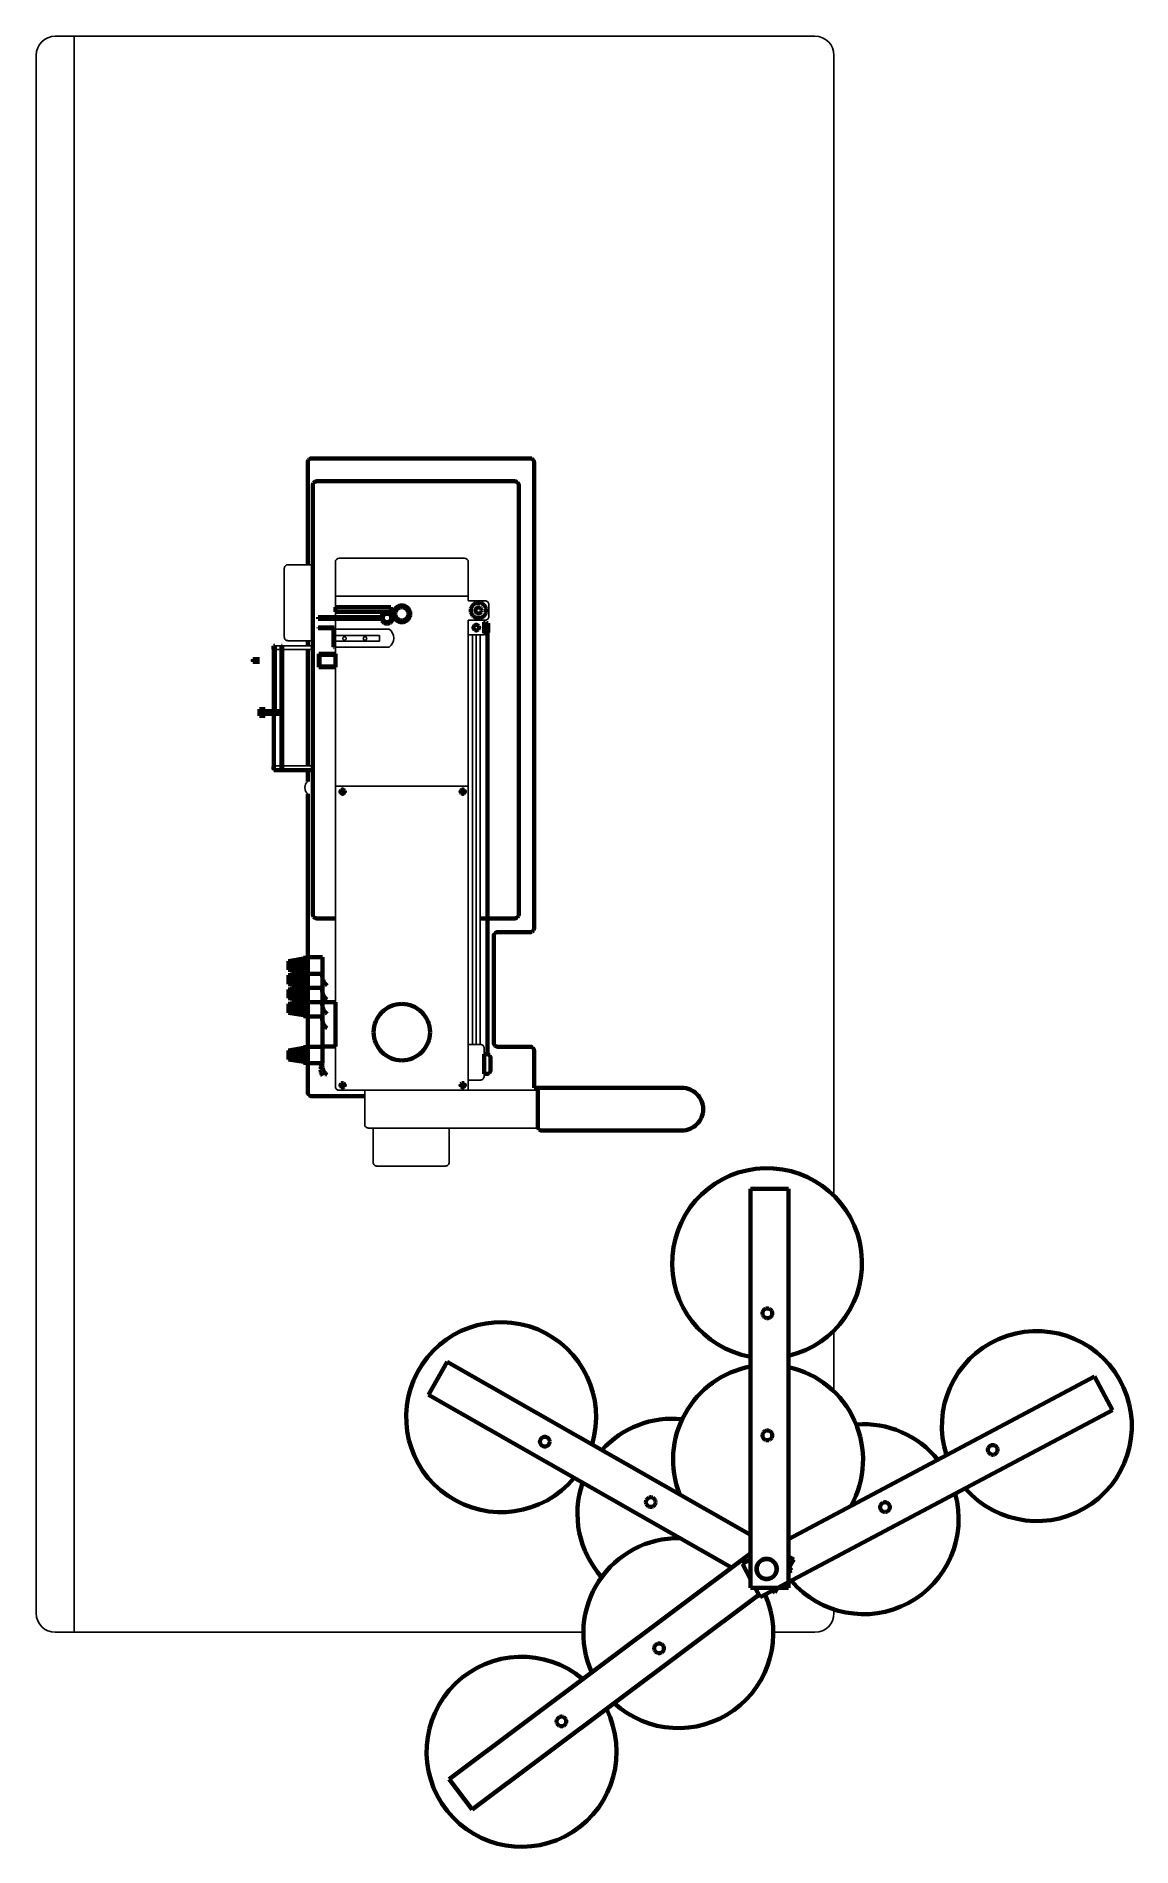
# Model space of a CAD drawing. Header units: inches. Extents: x 525.6 to 554.4, y 812.1 to 859.8.
import ezdxf

# ---------------------------------------------------------------- set-up
doc = ezdxf.new("R2010")
doc.units = ezdxf.units.IN
doc.header["$LTSCALE"] = 20
doc.header["$MEASUREMENT"] = 0
doc.linetypes.add('ACAD_ISO02W100', pattern=[15, 12, -3])
doc.layers.add('machines', color=21, linetype='Continuous')

msp = doc.modelspace()

# ---------------------------------------------------------------- linework, layer by layer
at = {"layer": 'machines'}
for p, q in [((546.066, 859.781), (526.066, 859.781)), ((526.566, 859.781), (526.566, 817.781)), ((525.566, 859.281), (525.566, 818.281)), ((546.566, 829.267), (546.566, 859.281)), ((533.441, 845.943), (533.441, 844.497)), ((536.841, 846.043), (533.541, 846.043)), ((533.441, 845.345), (533.441, 844.872)), ((536.941, 845.043), (533.441, 845.043)), ((533.441, 844.924), (533.441, 844.497)), ((533.441, 844.451), (533.441, 832.143)), ((533.441, 844.451), (533.441, 844.352)), ((536.941, 832.043), (536.941, 844.414)), ((534.86, 844.179), (533.441, 844.179)), ((533.441, 844.179), (534.712, 844.179)), ((533.441, 844.015), (534.601, 844.015)), ((534.601, 843.858), (533.441, 843.858)), ((534.601, 844.015), (534.601, 843.858)), ((537.05, 844.025), (537.05, 833.248)), ((537.15, 844.025), (537.15, 833.248)), ((537.25, 844.025), (537.25, 833.248)), ((531.847, 842.023), (531.847, 843.741)), ((531.847, 843.741), (532.847, 843.741)), ((531.847, 843.641), (532.847, 843.641)), ((532.847, 843.741), (532.847, 840.241)), ((533.441, 843.706), (534.86, 843.706)), ((531.847, 840.471), (531.847, 841.95)), ((532.847, 840.585), (531.847, 840.585)), ((536.941, 840.043), (533.441, 840.043)), ((533.541, 832.043), (536.941, 832.043)), ((546.566, 824.117), (546.566, 825.718)), ((546.566, 818.281), (546.566, 818.382)), ((526.066, 817.781), (539.97, 817.781)), ((544.97, 817.781), (546.066, 817.781))]:
    msp.add_line(p, q, dxfattribs=at)
at = {"layer": 'machines', "linetype": 'ACAD_ISO02W100', "lineweight": 100}
for p, q in [((537.445, 844.088), (537.442, 832.994)), ((533.023, 843.209), (533.023, 843.496)), ((533.033, 843.506), (533.441, 843.506)), ((533.441, 843.199), (533.033, 843.199)), ((532.21, 835.443), (532.603, 835.513)), ((532.21, 835.423), (532.603, 835.492)), ((532.21, 835.402), (532.603, 835.472)), ((532.21, 835.382), (532.603, 835.452)), ((532.21, 835.211), (532.21, 835.443)), ((532.21, 835.362), (532.603, 835.431)), ((532.21, 835.342), (532.603, 835.411)), ((532.21, 835.327), (532.603, 835.377)), ((532.21, 835.327), (532.603, 835.329)), ((532.603, 835.327), (532.21, 835.327)), ((532.21, 835.327), (532.603, 835.28)), ((532.603, 835.246), (532.21, 835.312)), ((532.603, 835.226), (532.21, 835.292)), ((532.603, 835.205), (532.21, 835.272)), ((532.603, 835.185), (532.21, 835.252)), ((532.603, 835.165), (532.213, 835.231)), ((532.603, 835.513), (532.603, 835.145)), ((533.101, 835.544), (533.101, 832.756)), ((532.603, 835.145), (532.21, 835.211)), ((532.21, 835.071), (532.603, 835.14)), ((532.21, 835.05), (532.603, 835.12)), ((532.21, 835.03), (532.603, 835.1)), ((532.21, 835.01), (532.603, 835.079)), ((532.21, 834.839), (532.21, 835.071)), ((532.21, 834.989), (532.603, 835.059)), ((532.21, 834.969), (532.603, 835.039)), ((532.21, 834.954), (532.603, 835.004)), ((532.21, 834.954), (532.603, 834.956)), ((532.603, 834.954), (532.21, 834.954)), ((532.21, 834.954), (532.603, 834.907)), ((532.603, 834.874), (532.21, 834.94)), ((532.603, 834.853), (532.21, 834.92)), ((532.603, 834.833), (532.21, 834.899)), ((532.603, 834.813), (532.21, 834.879)), ((532.603, 834.772), (532.21, 834.839)), ((532.21, 834.697), (532.603, 834.767)), ((532.21, 834.677), (532.603, 834.746)), ((532.603, 834.792), (532.213, 834.858)), ((532.603, 835.14), (532.603, 834.772)), ((532.603, 834.767), (532.603, 834.398)), ((532.21, 834.656), (532.603, 834.726)), ((532.21, 834.636), (532.603, 834.706)), ((532.21, 834.465), (532.21, 834.697)), ((532.21, 834.616), (532.603, 834.685)), ((532.21, 834.595), (532.603, 834.665)), ((532.21, 834.581), (532.603, 834.63)), ((532.21, 834.581), (532.603, 834.582)), ((532.603, 834.581), (532.21, 834.581)), ((532.21, 834.581), (532.603, 834.534)), ((532.603, 834.5), (532.21, 834.566)), ((532.603, 834.48), (532.21, 834.546)), ((532.603, 834.459), (532.21, 834.526)), ((532.603, 834.439), (532.21, 834.505)), ((532.603, 834.398), (532.21, 834.465)), ((532.21, 834.317), (532.603, 834.387)), ((532.21, 834.297), (532.603, 834.366)), ((532.21, 834.276), (532.603, 834.346)), ((532.21, 834.256), (532.603, 834.326)), ((532.21, 834.085), (532.21, 834.317)), ((532.21, 834.236), (532.603, 834.305)), ((532.21, 834.215), (532.603, 834.285)), ((532.603, 834.419), (532.213, 834.485)), ((532.603, 834.387), (532.603, 834.018)), ((532.21, 834.201), (532.603, 834.251)), ((532.21, 834.201), (532.603, 834.203)), ((532.603, 834.201), (532.21, 834.201)), ((532.21, 834.201), (532.603, 834.154)), ((532.603, 834.12), (532.21, 834.186)), ((532.603, 834.1), (532.21, 834.166)), ((532.603, 834.079), (532.21, 834.146)), ((532.603, 834.059), (532.21, 834.126)), ((532.603, 834.018), (532.21, 834.085)), ((532.603, 834.039), (532.213, 834.105)), ((532.21, 833.089), (532.603, 833.159)), ((532.21, 833.069), (532.603, 833.138)), ((532.21, 833.049), (532.603, 833.118)), ((532.21, 833.028), (532.603, 833.098)), ((532.21, 832.857), (532.21, 833.089)), ((532.21, 833.008), (532.603, 833.078)), ((532.21, 832.988), (532.603, 833.057)), ((532.21, 832.973), (532.603, 833.023)), ((532.21, 832.973), (532.603, 832.975)), ((532.603, 832.973), (532.21, 832.973)), ((532.21, 832.973), (532.603, 832.926)), ((532.603, 832.892), (532.21, 832.959)), ((532.603, 832.872), (532.21, 832.938)), ((532.603, 832.851), (532.21, 832.918)), ((532.603, 832.831), (532.21, 832.898)), ((532.603, 832.791), (532.21, 832.857)), ((532.603, 832.811), (532.213, 832.877)), ((532.603, 833.159), (532.603, 832.791))]:
    msp.add_line(p, q, dxfattribs=at)
for points in [[(532.713, 845.874), (532.713, 848.572, -0.414214), (532.813, 848.672), (538.571, 848.672, -0.414214), (538.671, 848.572), (538.671, 836.303, -0.414214), (538.571, 836.203), (537.709, 836.203, 0.414214), (537.609, 836.103), (537.609, 833.291, 0.414214), (537.709, 833.191), (538.571, 833.191, -0.414214), (538.671, 833.091), (538.671, 832.117, 0.414214), (538.681, 832.107), (538.768, 832.107)], [(537.25, 836.568), (538.168, 836.568, 0.414214), (538.268, 836.668), (538.268, 847.968, 0.414214), (538.168, 848.068), (532.947, 848.068, 0.414214), (532.847, 847.968), (532.847, 836.668, 0.414214), (532.947, 836.568), (533.441, 836.568)], [(531.441, 843.315), (531.283, 843.315, -0.414214), (531.273, 843.325), (531.273, 843.378, -0.414214), (531.283, 843.388), (531.441, 843.388)], [(531.847, 842.023), (531.847, 843.741), (531.835, 843.741, 0.414214), (531.825, 843.731), (531.825, 842.023)], [(531.825, 841.95), (531.825, 840.481, 0.414214), (531.835, 840.471), (532.847, 840.471)], [(534.213, 831.89), (532.813, 831.89, -0.414214), (532.713, 831.99), (532.713, 839.846)], [(542.561, 832.107), (538.768, 832.107), (538.768, 831.085, 0.414214), (538.868, 830.985), (542.561, 830.985)]]:
    msp.add_lwpolyline(points, format="xyb", dxfattribs=at)
at = {"layer": 'machines'}
for points in [[(532.847, 845.874), (532.847, 843.874), (532.197, 843.874, -0.414214), (532.097, 843.974), (532.097, 845.774, -0.414214), (532.197, 845.874)], [(536.941, 844.414), (536.941, 844.025), (537.349, 844.025, 0.414214), (537.359, 844.035), (537.359, 844.404, 0.414214), (537.349, 844.414)], [(536.941, 833.248), (536.941, 832.314), (537.259, 832.314, 0.414214), (537.359, 832.414), (537.359, 833.148, 0.414214), (537.259, 833.248)], [(534.213, 832.043), (534.213, 831.15, 0.414214), (534.313, 831.05), (538.768, 831.05), (538.768, 832.043)], [(534.437, 831.05), (534.437, 830.15, 0.414214), (534.537, 830.05), (536.337, 830.05, 0.414214), (536.437, 830.15), (536.437, 831.05)]]:
    msp.add_lwpolyline(points, format="xyb", close=True, dxfattribs=at)
msp.add_lwpolyline([(536.941, 844.414), (537.38, 844.414, 0.414214), (537.48, 844.514), (537.48, 844.825, 0.414214), (537.38, 844.925), (536.951, 844.925, -0.414214), (536.941, 844.935), (536.941, 845.943)], format="xyb", dxfattribs=at)
at = {"layer": 'machines', "linetype": 'ACAD_ISO02W100', "lineweight": 100}
for points in [[(533.441, 844.76), (533.441, 844.632), (534.891, 844.632, 0.414214), (534.901, 844.642), (534.901, 844.75, 0.414214), (534.891, 844.76)], [(537.359, 844.364), (537.359, 844.073), (537.374, 844.073, 0.414214), (537.384, 844.083), (537.384, 844.354, 0.414214), (537.374, 844.364)], [(537.424, 844.323), (537.424, 844.098, 0.414214), (537.434, 844.088), (537.456, 844.088, 0.414214), (537.466, 844.098), (537.466, 844.323, 0.414214), (537.456, 844.333), (537.434, 844.333, 0.414214)], [(533.384, 844.201), (533.003, 844.201, -0.414214), (532.993, 844.211), (532.993, 844.212, -0.414214), (533.003, 844.222), (533.402, 844.222, -0.414214), (533.412, 844.212), (533.412, 843.706), (533.404, 843.706, -0.414214), (533.394, 843.716), (533.394, 844.191, 0.414214)], [(533.441, 843.526), (533.441, 843.179), (533.013, 843.179, -0.414214), (533.003, 843.189), (533.003, 843.516, -0.414214), (533.013, 843.526)], [(531.592, 842.066), (531.592, 841.911, -0.414214), (531.582, 841.901), (531.451, 841.901, -0.414214), (531.441, 841.911), (531.441, 842.066, -0.414214), (531.451, 842.076), (531.582, 842.076, -0.414214)], [(537.359, 832.994), (537.359, 832.473), (537.426, 832.473, 0.414214), (537.526, 832.573), (537.526, 832.894, 0.414214), (537.426, 832.994)]]:
    msp.add_lwpolyline(points, format="xyb", close=True, dxfattribs=at)
for points in [[(534.649, 844.497), (534.649, 844.451), (532.985, 844.451), (532.985, 844.497)], [(537.384, 844.303), (537.384, 844.121), (537.424, 844.121), (537.424, 844.303)], [(531.825, 843.728), (531.825, 843.655), (531.816, 843.655), (531.816, 843.728)], [(531.825, 840.565), (531.825, 840.493), (531.816, 840.493), (531.816, 840.565)], [(532.712, 835.531), (532.712, 835.123), (532.603, 835.123), (532.603, 835.531)], [(533.101, 835.544), (533.101, 835.11), (532.712, 835.11), (532.712, 835.544)], [(533.101, 834.364), (533.101, 833.193), (533.441, 833.193), (533.441, 834.364)], [(532.712, 833.177), (532.712, 832.769), (532.603, 832.769), (532.603, 833.177)], [(533.101, 833.19), (533.101, 832.756), (532.712, 832.756), (532.712, 833.19)], [(544.369, 818.948), (544.369, 829.448), (545.369, 829.448), (545.369, 818.948)], [(544.369, 818.948), (544.369, 829.448), (545.369, 829.448), (545.369, 818.948)], [(544.369, 818.948), (544.369, 829.448), (545.369, 829.448), (545.369, 818.948)]]:
    msp.add_lwpolyline(points, close=True, dxfattribs=at)
for points in [[(532.713, 843.741), (532.713, 843.874)], [(532.044, 840.471), (532.044, 843.741), (532.022, 843.741), (532.022, 840.471)], [(532.713, 840.585), (532.713, 843.641)], [(531.592, 842.023), (532.022, 842.023), (532.022, 841.95), (531.592, 841.95)], [(532.713, 840.169), (532.713, 840.471)], [(532.712, 835.158), (532.712, 834.75), (532.603, 834.75), (532.603, 835.158)], [(532.712, 834.785), (532.712, 834.377), (532.603, 834.377), (532.603, 834.785)], [(533.101, 835.172), (533.101, 834.738), (532.712, 834.738), (532.712, 835.172)], [(533.101, 834.798), (533.101, 834.364), (532.712, 834.364), (532.712, 834.798)], [(532.712, 834.405), (532.712, 833.997), (532.603, 833.997), (532.603, 834.405)], [(533.101, 834.418), (533.101, 833.984), (532.712, 833.984), (532.712, 834.418)], [(543.872, 819.482), (535.89, 824.031), (536.386, 824.9), (544.369, 820.349)], [(545.369, 820.229), (553.428, 824.51), (553.898, 823.627), (544.625, 818.701), (544.493, 818.948)], [(544.588, 818.769), (537.04, 813.115), (536.44, 813.915), (544.369, 819.854)], [(544.588, 818.769), (537.04, 813.115), (536.44, 813.915), (544.369, 819.854)], [(544.588, 818.769), (537.04, 813.115), (536.44, 813.915), (544.369, 819.854)], [(544.369, 819.182), (544.156, 819.584), (544.369, 819.697)], [(545.369, 819.779), (545.508, 819.7), (545.369, 819.457)], [(545.369, 819.509), (545.444, 819.41), (545.369, 819.354)], [(545.369, 819.509), (545.444, 819.41), (545.369, 819.354)], [(545.369, 819.509), (545.444, 819.41), (545.369, 819.354)], [(544.369, 819.198), (544.357, 819.205)], [(544.819, 818.942), (544.808, 818.948)], [(544.827, 818.948), (544.819, 818.942)], [(544.827, 818.948), (544.819, 818.942)], [(544.827, 818.948), (544.819, 818.942)], [(545.079, 818.948), (545.012, 818.831), (544.944, 818.87)]]:
    msp.add_lwpolyline(points, dxfattribs=at)
at = {"layer": 'machines'}
msp.add_lwpolyline([(535.191, 832.043), (535.191, 832.043), (535.191, 832.043), (535.191, 832.043)], close=True, dxfattribs=at)
at = {"layer": 'machines', "linetype": 'ACAD_ISO02W100', "lineweight": 100}
for centre, radius in [((535.191, 844.581), 0.222), ((535.191, 844.581), 0.174), ((537.211, 844.67), 0.204), ((537.211, 844.67), 0.0818), ((534.802, 844.474), 0.153), ((534.802, 844.474), 0.111), ((537.15, 844.219), 0.0734), ((531.516, 841.988), 0.0401), ((533.632, 839.902), 0.0564), ((536.795, 839.902), 0.0564), ((535.191, 833.574), 0.743), ((533.632, 832.177), 0.0564), ((536.795, 832.177), 0.0564), ((544.814, 826.175), 0.128), ((544.814, 826.175), 0.128), ((544.814, 826.175), 0.128), ((538.955, 822.797), 0.128), ((544.814, 822.963), 0.128), ((544.814, 822.963), 0.128), ((544.814, 822.963), 0.128), ((550.746, 822.581), 0.128), ((541.745, 821.206), 0.128), ((547.91, 821.074), 0.128), ((544.791, 819.444), 0.264), ((544.791, 819.444), 0.264), ((544.791, 819.444), 0.264), ((544.791, 819.444), 0.264), ((544.791, 819.444), 0.264), ((544.794, 819.451), 0.264), ((544.794, 819.451), 0.264), ((544.797, 819.448), 0.264), ((541.963, 817.359), 0.128), ((541.963, 817.359), 0.128), ((541.963, 817.359), 0.128), ((539.393, 815.434), 0.128), ((539.393, 815.434), 0.128), ((539.393, 815.434), 0.128)]:
    msp.add_circle(centre, radius, dxfattribs=at)
at = {"layer": 'machines'}
for centre in [(533.682, 843.932), (534.221, 843.932)]:
    msp.add_circle(centre, 0.0464, dxfattribs=at)
for centre, radius, start, end in [((526.066, 859.281), 0.5, 90, 180), ((546.066, 859.281), 0.5, 0, 90), ((533.541, 845.943), 0.1, 90, 180), ((536.841, 845.943), 0.1, 0, 90), ((534.683, 843.943), 0.296, 306.8371, 53.1629), ((532.855, 840.007), 0.215, 131.4365, 228.5635), ((533.541, 832.143), 0.1, 180, 270), ((526.066, 818.281), 0.5, 180, 270), ((546.066, 818.281), 0.5, 270, 0)]:
    msp.add_arc(centre, radius, start, end, dxfattribs=at)
at = {"layer": 'machines', "linetype": 'ACAD_ISO02W100', "lineweight": 100}
for centre, radius, start, end in [((533.033, 843.496), 0.01, 90, 180), ((533.033, 843.209), 0.01, 180, 270), ((533.401, 835.055), 0.305, 169.5171, 235.5959), ((533.401, 834.682), 0.305, 169.5171, 235.5959), ((533.401, 834.308), 0.305, 169.5171, 235.5959), ((533.401, 833.928), 0.305, 169.5171, 235.5959), ((533.359, 832.594), 0.305, 147.8342, 213.9131), ((533.401, 832.701), 0.305, 169.5171, 235.5959), ((542.561, 831.546), 0.561, 270, 90), ((544.805, 827.493), 2.5, 283.0338, 259.952), ((544.805, 827.493), 2.5, 283.0338, 259.952), ((544.805, 827.493), 2.5, 283.0338, 259.952), ((537.805, 823.442), 2.5, 343.3504, 320.2686), ((551.906, 823.207), 2.5, 221.011, 197.9292), ((544.831, 822.318), 2.5, 100.6443, 201.1689), ((544.831, 822.318), 2.5, 100.6443, 201.1689), ((544.831, 822.318), 2.5, 100.6443, 201.1689), ((544.831, 822.318), 2.5, 330.9441, 77.5676), ((544.831, 822.318), 2.5, 330.9441, 77.5676), ((544.831, 822.318), 2.5, 330.9441, 77.5676), ((542.314, 820.901), 2.5, 84.086, 137.8842), ((547.348, 820.757), 2.5, 38.6215, 94.5257), ((542.314, 820.901), 2.5, 160.9609, 221.8336), ((547.348, 820.757), 2.5, 220.4096, 15.5448), ((542.47, 817.759), 2.5, 89.1236, 204.4022), ((542.47, 817.759), 2.5, 89.1236, 204.4022), ((542.47, 817.759), 2.5, 89.1236, 204.4022), ((542.47, 817.759), 2.5, 227.479, 23.8665), ((542.47, 817.759), 2.5, 227.479, 23.8665), ((542.47, 817.759), 2.5, 227.479, 23.8665), ((538.343, 814.636), 2.5, 49.8685, 26.7866), ((538.343, 814.636), 2.5, 49.8685, 26.7866), ((538.343, 814.636), 2.5, 49.8685, 26.7866)]:
    msp.add_arc(centre, radius, start, end, dxfattribs=at)

doc.saveas('drawing.dxf')
